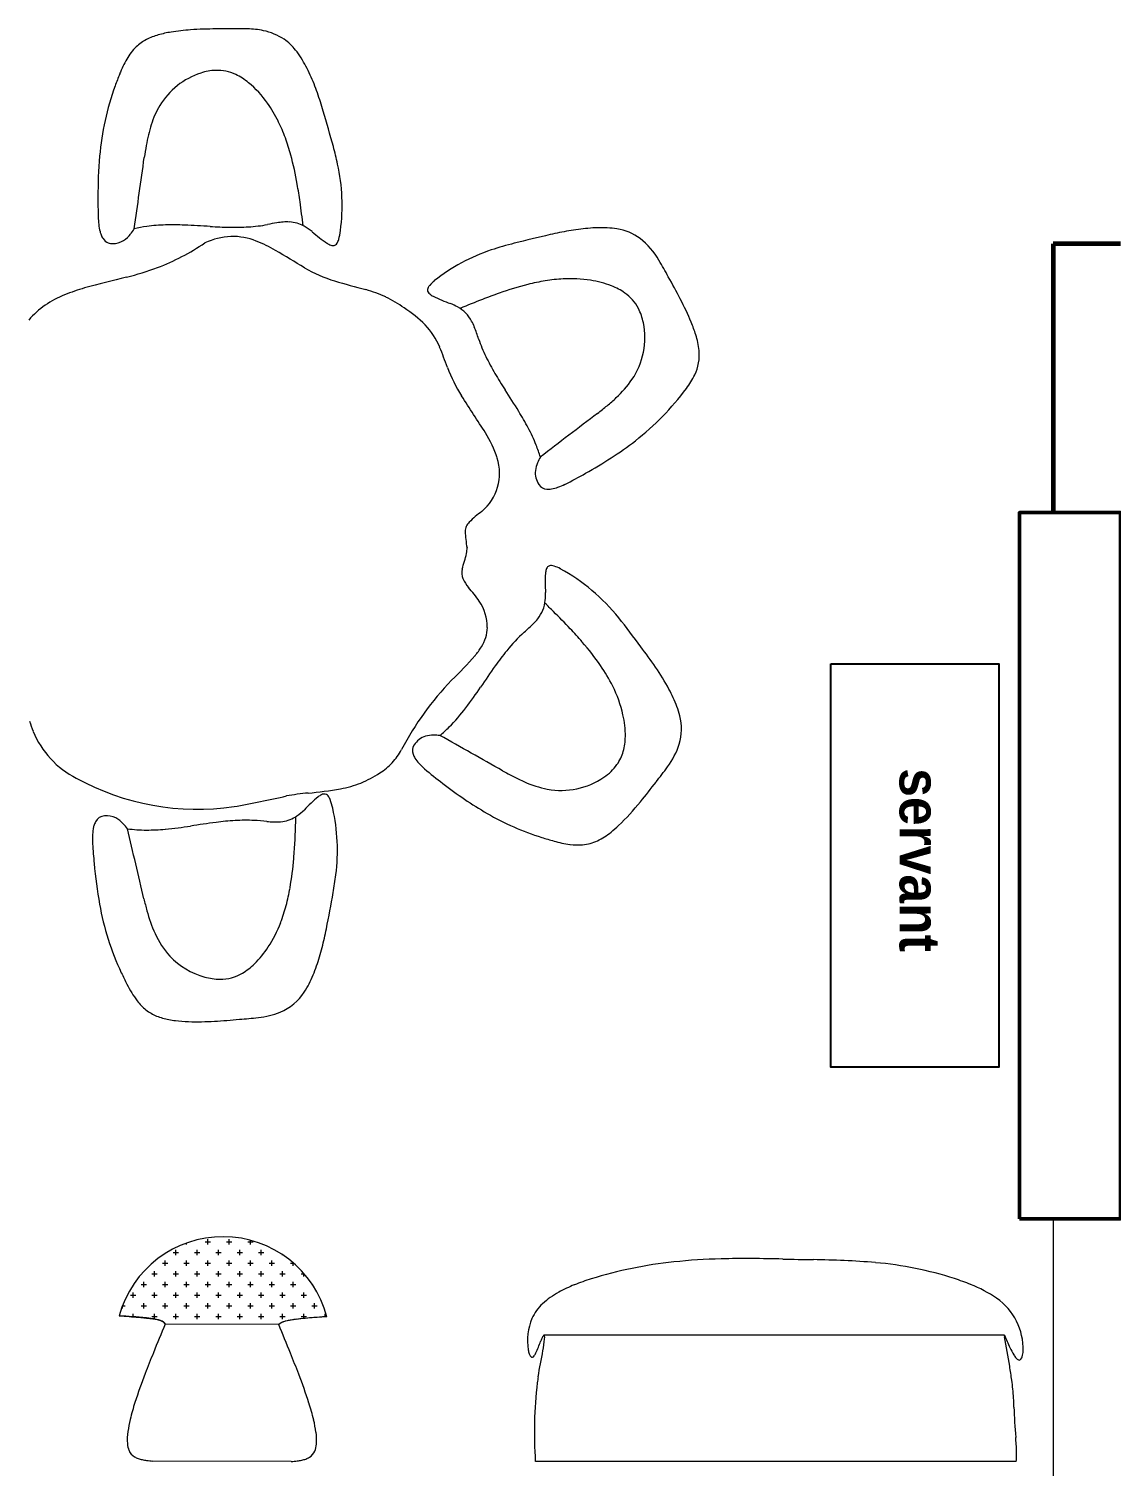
# Model space of a CAD drawing. Extents: x 3270 to 6851, y -140 to 2884.
# Drawn here: x 4248.8 to 4570.7, y 849.1 to 1276.7 of the extents above; entities that cross this region are included whole.
import ezdxf

# ---------------------------------------------------------------- set-up
doc = ezdxf.new("R2010")
doc.units = 0
doc.header["$LTSCALE"] = 20
doc.layers.get('0').update_dxf_attribs({"linetype": 'CONTINUOUS', "lineweight": 15})
for name, color, linetype, lineweight in [('CAMLAR', 40, 'CONTINUOUS', 9), ('DUVAR', 7, 'CONTINUOUS', 60), ('ELEKTRIK', 50, 'CONTINUOUS', 13), ('KOLON', 7, 'CONTINUOUS', 50), ('Ö-MOBİLYA', 31, 'CONTINUOUS', 18)]:
    doc.layers.add(name, color=color, linetype=linetype, lineweight=lineweight)
doc.layers.add('ö-korkuluk', color=7, linetype='CONTINUOUS', lineweight=18, true_color=0x666d5f)
doc.styles.add('style1', font='', dxfattribs={"width": 5, "height": 5})
doc.styles.get('style1').set_extended_font_data('Arial Black')

# ---------------------------------------------------------------- blocks, each defined once
blk = doc.blocks.new('wefrsarf')
at = {"layer": 'Ö-MOBİLYA'}
for p, q in [((19476.61, 2321.54), (19476.61, 2321.94)), ((19482.17, 2322.34), (19483.76, 2322.34)), ((19482.96, 2321.54), (19482.96, 2323.13)), ((19488.52, 2322.34), (19490.11, 2322.34)), ((19489.31, 2321.54), (19489.31, 2323.13)), ((19494.87, 2322.34), (19496.46, 2322.34)), ((19495.66, 2321.54), (19495.66, 2322.76)), ((19472.65, 2319.16), (19474.23, 2319.16)), ((19473.44, 2318.37), (19473.44, 2319.96)), ((19479, 2319.16), (19480.58, 2319.16)), ((19479.79, 2318.37), (19479.79, 2319.96)), ((19485.35, 2319.16), (19486.93, 2319.16)), ((19486.14, 2318.37), (19486.14, 2319.96)), ((19491.7, 2319.16), (19493.28, 2319.16)), ((19492.49, 2318.37), (19492.49, 2319.96)), ((19498.05, 2319.16), (19499.63, 2319.16)), ((19498.84, 2318.37), (19498.84, 2319.96)), ((19505.19, 2318.37), (19505.19, 2318.47)), ((19467.09, 2312.02), (19467.09, 2313.61)), ((19469.47, 2315.99), (19471.06, 2315.99)), ((19470.26, 2315.19), (19470.26, 2316.78)), ((19473.44, 2312.02), (19473.44, 2313.61)), ((19475.82, 2315.99), (19477.41, 2315.99)), ((19476.61, 2315.19), (19476.61, 2316.78)), ((19479.79, 2312.02), (19479.79, 2313.61)), ((19482.17, 2315.99), (19483.76, 2315.99)), ((19482.96, 2315.19), (19482.96, 2316.78)), ((19486.14, 2312.02), (19486.14, 2313.61)), ((19488.52, 2315.99), (19490.11, 2315.99)), ((19489.31, 2315.19), (19489.31, 2316.78)), ((19492.49, 2312.02), (19492.49, 2313.61)), ((19494.87, 2315.99), (19496.46, 2315.99)), ((19495.66, 2315.19), (19495.66, 2316.78)), ((19498.84, 2312.02), (19498.84, 2313.61)), ((19501.22, 2315.99), (19502.81, 2315.99)), ((19502.01, 2315.19), (19502.01, 2316.78)), ((19505.19, 2312.02), (19505.19, 2313.61)), ((19507.57, 2315.99), (19508.44, 2315.99)), ((19508.36, 2315.19), (19508.36, 2316.05)), ((19463.12, 2309.64), (19464.71, 2309.64)), ((19463.91, 2308.84), (19463.91, 2310.43)), ((19466.3, 2312.81), (19467.88, 2312.81)), ((19469.47, 2309.64), (19471.06, 2309.64)), ((19470.26, 2308.84), (19470.26, 2310.43)), ((19472.65, 2312.81), (19474.23, 2312.81)), ((19475.82, 2309.64), (19477.41, 2309.64)), ((19476.61, 2308.84), (19476.61, 2310.43)), ((19479, 2312.81), (19480.58, 2312.81)), ((19482.17, 2309.64), (19483.76, 2309.64)), ((19482.96, 2308.84), (19482.96, 2310.43)), ((19485.35, 2312.81), (19486.93, 2312.81)), ((19488.52, 2309.64), (19490.11, 2309.64)), ((19489.31, 2308.84), (19489.31, 2310.43)), ((19491.7, 2312.81), (19493.28, 2312.81)), ((19494.87, 2309.64), (19496.46, 2309.64)), ((19495.66, 2308.84), (19495.66, 2310.43)), ((19498.05, 2312.81), (19499.63, 2312.81)), ((19501.22, 2309.64), (19502.81, 2309.64)), ((19502.01, 2308.84), (19502.01, 2310.43)), ((19504.4, 2312.81), (19505.98, 2312.81)), ((19507.57, 2309.64), (19509.16, 2309.64)), ((19508.36, 2308.84), (19508.36, 2310.43)), ((19510.75, 2312.81), (19511.62, 2312.81)), ((19511.54, 2312.02), (19511.54, 2312.9)), ((19513.92, 2309.64), (19514.04, 2309.64)), ((19459.95, 2306.46), (19461.53, 2306.46)), ((19460.74, 2305.67), (19460.74, 2307.26)), ((19466.3, 2306.46), (19467.88, 2306.46)), ((19467.09, 2305.67), (19467.09, 2307.26)), ((19472.65, 2306.46), (19474.23, 2306.46)), ((19473.44, 2305.67), (19473.44, 2307.26)), ((19479, 2306.46), (19480.58, 2306.46)), ((19479.79, 2305.67), (19479.79, 2307.26)), ((19485.35, 2306.46), (19486.93, 2306.46)), ((19486.14, 2305.67), (19486.14, 2307.26)), ((19491.7, 2306.46), (19493.28, 2306.46)), ((19492.49, 2305.67), (19492.49, 2307.26)), ((19498.05, 2306.46), (19499.63, 2306.46)), ((19498.84, 2305.67), (19498.84, 2307.26)), ((19504.4, 2306.46), (19505.98, 2306.46)), ((19505.19, 2305.67), (19505.19, 2307.26)), ((19510.75, 2306.46), (19512.33, 2306.46)), ((19511.54, 2305.67), (19511.54, 2307.26)), ((19457.56, 2302.49), (19457.56, 2303.28)), ((19457.57, 2303.29), (19458.36, 2303.29)), ((19460.74, 2300.03), (19460.74, 2300.91)), ((19463.12, 2303.29), (19464.71, 2303.29)), ((19463.91, 2302.49), (19463.91, 2304.08)), ((19467.09, 2299.33), (19467.09, 2300.91)), ((19469.47, 2303.29), (19471.06, 2303.29)), ((19470.26, 2302.49), (19470.26, 2304.08)), ((19473.44, 2299.32), (19473.44, 2300.91)), ((19475.82, 2303.29), (19477.41, 2303.29)), ((19476.61, 2302.49), (19476.61, 2304.08)), ((19479.79, 2299.32), (19479.79, 2300.91)), ((19482.17, 2303.29), (19483.76, 2303.29)), ((19482.96, 2302.49), (19482.96, 2304.08)), ((19486.14, 2299.32), (19486.14, 2300.91)), ((19488.52, 2303.29), (19490.11, 2303.29)), ((19489.31, 2302.49), (19489.31, 2304.08)), ((19492.49, 2299.32), (19492.49, 2300.91)), ((19494.87, 2303.29), (19496.46, 2303.29)), ((19495.66, 2302.49), (19495.66, 2304.08)), ((19498.84, 2299.32), (19498.84, 2300.91)), ((19501.22, 2303.29), (19502.81, 2303.29)), ((19502.01, 2302.49), (19502.01, 2304.08)), ((19505.19, 2299.32), (19505.19, 2300.91)), ((19507.57, 2303.29), (19509.16, 2303.29)), ((19508.36, 2302.49), (19508.36, 2304.08)), ((19511.54, 2299.51), (19511.54, 2300.91)), ((19513.92, 2303.29), (19515.51, 2303.29)), ((19514.71, 2302.49), (19514.71, 2304.08)), ((19517.89, 2300.01), (19517.89, 2300.91)), ((19459.95, 2300.11), (19461.53, 2300.11)), ((19466.3, 2300.11), (19467.88, 2300.11)), ((19504.04, 2297.72, 33.61), (19470.27, 2297.87, 32.32)), ((19504.04, 2297.72), (19470.27, 2297.87)), ((19504.04, 2297.72), (19470.27, 2297.87)), ((19472.65, 2300.11), (19474.23, 2300.11)), ((19479, 2300.11), (19480.58, 2300.11)), ((19485.35, 2300.11), (19486.93, 2300.11)), ((19491.7, 2300.11), (19493.28, 2300.11)), ((19498.05, 2300.11), (19499.63, 2300.11)), ((19502.01, 2297.72), (19502.01, 2297.73)), ((19504.4, 2300.11), (19505.98, 2300.11)), ((19510.75, 2300.11), (19512.33, 2300.11)), ((19517.1, 2300.11), (19518.36, 2300.11)), ((19507.73, 2256.94), (19466.57, 2257.1))]:
    blk.add_line(p, q, dxfattribs=at)
for centre, radius, start, end in [((19487.45, 2291.83, 97.96), 32, 14.865, 164.6094), ((19487.45, 2291.83), 32, 14.865, 164.6094), ((19487.45, 2291.83), 32, 14.865, 164.6094), ((19416.68, 1712.8), 588.88, 85.72734, 86.11404), ((19416.68, 1712.8), 588.88, 85.72734, 86.11404), ((19449.22, 2149.2), 151.27, 84.7209, 85.7016), ((19447.77, 2130.63), 169.89, 85.0814, 85.6825), ((19454.92, 2212.94), 87.27, 83.652, 85.1275), ((19455.99, 2223.33), 76.83, 83.1114, 84.6624), ((19459.33, 2251.94), 48.02, 81.6331, 83.7399), ((19460.18, 2258.21), 41.7, 80.8545, 83.0799), ((19462.12, 2270.91), 28.85, 79.7545, 81.6245), ((20481.21, 1878.41), 1094.51, 157.46532, 157.94895), ((19463.43, 2278.47), 21.17, 77.4937, 80.8074), ((19464.05, 2281.56), 18.03, 77.3105, 79.7762), ((19465.62, 2288.49), 10.93, 74.0392, 77.3418), ((19465.62, 2288.49), 10.93, 74.0392, 77.3418), ((19466.85, 2292.78), 6.46, 69.6113, 74.0821), ((19466.85, 2292.78), 6.46, 69.6113, 74.0821), ((19467.78, 2295.28), 3.79, 63.6255, 69.6613), ((19467.78, 2295.28), 3.79, 63.6255, 69.6613), ((19468.45, 2296.62), 2.29, 55.7654, 63.6573), ((19468.45, 2296.62), 2.29, 55.7654, 63.6573), ((19468.97, 2297.37), 1.38, 28.8739, 56.273), ((19468.99, 2297.39), 1.35, 32.4974, 56.5012), ((19468.03, 2296.8), 2.48, 25.6787, 32.0488), ((19468.33, 2296.96), 2.14, 25.3415, 30.2195), ((19507.42, 2293.89), 5.11, 128.9227, 131.5188), ((19507.93, 2293.29), 5.9, 129.0971, 131.3444), ((18493.09, 1878.25), 1094.51, 22.05105, 22.53468), ((19506.35, 2295.28), 3.35, 112.1653, 129.593), ((19506.31, 2295.34), 3.29, 120.6383, 129.6852), ((19506.56, 2294.85), 3.83, 112.6975, 120.1982), ((19507.55, 2292.43), 6.45, 106.5664, 112.4734), ((19507.55, 2292.43), 6.45, 106.5664, 112.4734), ((19509.15, 2286.97), 12.13, 102.2297, 106.4401), ((19509.15, 2286.97), 12.13, 102.2297, 106.4401), ((19511.43, 2276.29), 23.05, 99.222, 102.1563), ((19511.43, 2276.29), 23.05, 99.222, 102.1563), ((19514.51, 2257.09), 42.51, 97.1116, 99.1758), ((19514.51, 2257.09), 42.51, 97.1116, 99.1758), ((19519.05, 2220.06), 79.81, 95.1198, 97.0526), ((19519.05, 2220.06), 79.81, 95.1198, 97.0526), ((19527.37, 2127.74), 172.51, 94.2831, 95.1363), ((19527.37, 2127.74), 172.51, 94.2831, 95.1363), ((19563.22, 1645.51), 656.07, 93.91861, 94.25962), ((19563.22, 1645.51), 656.07, 93.91861, 94.25962), ((19807.32, 2151.7), 367.31, 157.9951, 159.0338), ((19166.99, 2151.54), 367.31, 20.9662, 22.0049), ((19610.22, 2226.73), 156.42, 158.8654, 162.2021), ((19364.08, 2226.57), 156.42, 17.7979, 21.1346), ((19530.13, 2252.49), 72.29, 162.2345, 166.3799), ((19444.18, 2252.33), 72.29, 13.6201, 17.7655), ((19496.47, 2260.66), 37.65, 166.4035, 172.0515), ((19477.83, 2260.5), 37.65, 7.9485, 13.5965), ((19474.94, 2263.48), 15.94, 171.3845, 184.3025), ((19465.88, 2262.8), 6.86, 184.3165, 201.8488), ((19508.42, 2262.64), 6.86, 338.1512, 355.6835), ((19499.37, 2263.32), 15.94, 355.6975, 8.6155), ((19463.11, 2261.74), 3.89, 202.6383, 239.7348), ((19464.12, 2263.34), 5.78, 239.0542, 250.7889), ((19465.36, 2266.72), 9.38, 250.4749, 258.1683), ((19466.99, 2274.15), 16.99, 257.9035, 262.3932), ((19508.95, 2266.56), 9.38, 281.8317, 289.5251), ((19510.18, 2263.18), 5.78, 289.2111, 300.9458), ((19511.19, 2261.59), 3.89, 300.2652, 337.3617), ((19471.9, 2311.04), 54.2, 262.4171, 264.3637), ((19502.41, 2310.88), 54.2, 275.6363, 277.5829), ((19507.31, 2273.99), 16.99, 277.6068, 282.0965)]:
    blk.add_arc(centre, radius, start, end, dxfattribs=at)
for points in [[(19456.59, 2300.32, 97.96), (19462.29, 2299.9, 86.77), (19470.27, 2297.87, 32.32)], [(19518.38, 2300.04, 97.96), (19512.69, 2299.62, 86.77), (19504.04, 2297.72, 33.61)]]:
    blk.add_spline(points, degree=3, dxfattribs=at)

msp = doc.modelspace()

# ---------------------------------------------------------------- linework, layer by layer
msp.add_line((4553.38, 922.74), (4553.38, 242.74))
at = {"layer": 'DUVAR', "ltscale": 25}
for p, q in [((4553.38, 1212.74), (4553.38, 1132.74)), ((4573.38, 1212.74), (4553.38, 1212.74))]:
    msp.add_line(p, q, dxfattribs=at)
at = {"layer": 'ELEKTRIK', "color": 2, "linetype": 'ByBlock', "lineweight": -2}
msp.add_lwpolyline([(4487.28, 1087.81), (4537.28, 1087.81), (4537.28, 967.81), (4487.28, 967.81), (4487.28, 1087.81)], dxfattribs=at)
at = {"layer": 'KOLON'}
msp.add_lwpolyline([(4543.38, 922.74), (4573.38, 922.74), (4573.38, 1132.74), (4543.38, 1132.74), (4543.38, 922.74)], dxfattribs=at)
at = {"layer": 'Ö-MOBİLYA'}
for p, q in [((4538.91, 888.08), (4402.05, 888.08)), ((4542.45, 850.53), (4399.43, 850.53))]:
    msp.add_line(p, q, dxfattribs=at)
for centre, radius, start, end in [((4292.62, 1256.11), 19.46, 105.8805, 117.0617), ((4296.23, 1243.61), 32.47, 99.0531, 105.9711), ((4301.45, 1210.91), 65.58, 93.9532, 99.0636), ((4304.21, 1176.94), 99.66, 92.0062, 94.1887), ((4307.79, 1049.93), 226.72, 89.8942, 91.7867), ((4310.72, 1112.39), 164.28, 88.9088, 90.8755), ((4313.31, 1251.22), 25.42, 78.0536, 88.7895), ((4314.82, 1258.42), 18.07, 56.7753, 78.0074), ((4292.67, 1259.24), 16.96, 134.5953, 150.4409), ((4289.69, 1261.85), 13.01, 117.0724, 133.2958), ((4316.12, 1260.96), 15.23, 37.9237, 55.6503), ((4309.19, 1255.21), 24.24, 31.7957, 38.5667), ((4307.12, 1250.95), 33.62, 150.2885, 158.5657), ((4292.69, 1244.97), 43.66, 24.2616, 31.8125), ((4365.14, 1227.34), 96.25, 158.1071, 160.3795), ((4306.99, 1242.11), 22.52, 108.2604, 148.6839), ((4305.03, 1247.74), 16.56, 92.2359, 107.938), ((4304.83, 1251.59), 12.7, 64.3022, 91.9917), ((4302.4, 1246.31), 18.51, 50.6277, 64.6125), ((4274.62, 1236.61), 63.57, 19.2646, 24.432), ((4350.74, 1231.91), 81.16, 160.005, 175.155), ((4294.47, 1236.81), 30.89, 34.9745, 50.4436), ((4231.75, 1221.38), 109.06, 16.4036, 19.3902), ((4311.46, 1239.86), 27.52, 149.5362, 162.5182), ((4287.83, 1231.78), 39.22, 26.2168, 35.4302), ((4280.08, 1227.9), 47.88, 19.8961, 26.2929), ((3697, 1064.5), 666.35, 15.41577, 16.3584), ((4330.11, 1233.99), 47.07, 162.5161, 170.2137), ((4265.98, 1222.7), 62.91, 15.1176, 19.9779), ((4386.34, 1223.58), 104.25, 169.8313, 171.8371), ((4238.29, 1214.24), 104.72, 12.2377, 15.1635), ((4408.72, 1226.97), 139.35, 175.1441, 180.1643), ((-549.93, 1908.33), 4879.29, 351.85675, 352.10812), ((4233.45, 1213.93), 96.6, 9.8397, 15.1087), ((4285.38, 1224.15), 56.61, 352.3634, 12.5358), ((4179.47, 1204.05), 151.47, 8.0128, 10.0307), ((4396.67, 1225.26), 127.3, 179.4084, 182.0294), ((4018.77, 1181.6), 313.74, 6.6806, 7.9821), ((4301.05, 1221.92), 31.63, 182.1228, 186.3238), ((4337.92, 1126.26), 93.94, 99.3984, 101.1377), ((4326.26, 1196.44), 22.81, 94.534, 99.279), ((4325.55, 1205.42), 13.79, 86.6879, 94.522), ((4325.8, 1209.2), 10.01, 61.0578, 86.9076), ((4284.84, 1220.08), 15.31, 186.1635, 194.1492), ((4278.58, 1218.56), 8.87, 194.4841, 200.7477), ((4275.38, 1217.28), 5.42, 200.1613, 214.1545), ((4273.58, 1215.99), 3.21, 213.0055, 248.8316), ((4272.91, 1220.1), 7.62, 302.5199, 323.9407), ((4256.91, 1232.27), 27.71, 323.0804, 327.0451), ((4290.04, 1173.43), 44.87, 97.9045, 102.7189), ((4290.83, 1165.25), 53.08, 91.4485, 97.5341), ((4291.58, 1126.38), 91.95, 87.7737, 91.3057), ((4276.84, 790.47), 428.18, 86.5309, 87.549), ((4310.06, 1193.55), 21.37, 93.0235, 114.5726), ((4311.36, 1363.55), 145.94, 266.62, 268.8606), ((4309.99, 1286.32), 68.69, 268.7175, 273.4591), ((4309.36, 1196.05), 18.84, 67.8873, 91.3003), ((4311.46, 1263.35), 45.68, 273.3619, 280.4936), ((4320.75, 1200.72), 19.87, 51.7176, 60.1435), ((4359.97, 1246.26), 40.26, 228.0579, 236.0354), ((4323.97, 1218.81), 17.65, 344.2447, 352.9168), ((4553.98, 566.22), 666.35, 103.0234, 103.96604), ((4428.31, 1109.15), 109.06, 99.9916, 102.9782), ((4420.56, 1153.97), 63.57, 94.9499, 100.1172), ((4418.97, 1173.82), 43.66, 87.5693, 95.1202), ((4419.8, 1193.22), 24.24, 80.8151, 87.5861), ((4421.48, 1202.3), 15.02, 52.7348, 81.6009), ((4417.43, 1197.12), 21.59, 29.6344, 52.4917), ((4273.73, 1216.66), 3.89, 250.4266, 269.7234), ((4273.69, 1219.23), 6.46, 270.1341, 300.7769), ((4261.01, 1272.65), 71.93, 291.2552, 303.9477), ((4301.31, 1175.1), 41.29, 59.5902, 68.4768), ((3891.62, 481.96), 846.45, 58.74633, 59.4228), ((4340.48, 1217.36), 5.39, 236.2364, 249.3194), ((4339.39, 1214.48), 2.31, 249.2622, 265.5935), ((4339.33, 1213.37), 1.2, 264.7258, 305.6458), ((4338.98, 1213.77), 1.74, 307.2232, 328.6014), ((4336.12, 1215.44), 5.05, 329.3669, 343.5634), ((4404.03, 1157.99), 55.77, 108.533, 128.3178), ((4415.2, 1124.68), 90.9, 104.0319, 108.5371), ((4294.6, 1124.49), 164.28, 28.5063, 30.473), ((4363.23, 846.6), 366.28, 103.4744, 105.4882), ((4255.13, 1293.56), 93.57, 284.0741, 289.971), ((4352.14, 1242.22), 42.41, 239.759, 253.03), ((4433.89, 1522.75), 334.61, 253.6614, 255.3065), ((4376.36, 1193.13), 11.03, 128.7556, 139.1306), ((4412.67, 1139.62), 62.91, 99.4039, 104.2642), ((4410.28, 1154.46), 47.88, 93.0889, 99.4857), ((4409.88, 1163.95), 38.38, 81.0946, 93.2471), ((4411.46, 1172.95), 29.24, 68.6842, 81.4309), ((4241.61, 1091.29), 226.72, 27.5951, 29.4876), ((4269.19, 1172.38), 26.96, 111.1456, 139.1214), ((4283.02, 1138.98), 63.11, 106.1964, 111.9184), ((4337.95, 1160.22), 40.41, 65.1525, 74.0973), ((4368.56, 1198.96), 1.2, 173.736, 214.656), ((4369.08, 1198.85), 1.74, 150.7804, 172.1586), ((4371.02, 1197.81), 3.94, 139.6976, 151.2949), ((4369.49, 1199.56), 2.31, 213.7883, 230.1196), ((4371.47, 1201.92), 5.39, 230.0625, 243.1454), ((4438.87, 1055.09), 151.47, 109.3511, 111.369), ((4420.99, 1106.98), 96.6, 104.2732, 109.5421), ((4415.38, 1182.94), 18.51, 54.7693, 68.7541), ((4418.79, 1187.65), 12.7, 27.3901, 55.0796), ((4336.41, 1159.33), 41.87, 55.0158, 63.7552), ((4337.91, 1159.46), 40.93, 45.3233, 56.6318), ((4387.09, 1233.09), 40.26, 243.3464, 251.3239), ((4365.95, 1175.01), 21.57, 61.255, 67.5279), ((4371.39, 1184.93), 10.26, 27.6055, 61.215), ((4498.15, 904.05), 313.74, 111.3997, 112.7012), ((4415.33, 1185.94), 16.56, 11.4438, 27.1459), ((4366.09, 1156.44), 86.22, 22.4461, 27.5457), ((4365.42, 1181.55), 17.13, 22.0861, 28.3909), ((4409.57, 1184.87), 22.42, 326.0408, 11.1971), ((4405.48, 1172.69), 43.61, 17.2964, 22.4742), ((4352.07, 1174.35), 20.39, 21.9408, 44.195), ((4320.48, 1164.25), 65.27, 17.9892, 21.3228), ((4425.78, 1199.2), 45.68, 198.8882, 206.0199), ((4425.37, 1178.7), 22.84, 5.6523, 17.7251), ((4237.32, 1127.05), 144.5, 19.7818, 22.3356), ((4434.97, 1179.54), 13.21, 333.9879, 6.1326), ((4417.86, 1192.84), 47.66, 200.7442, 212.17), ((4446.51, 1209.19), 68.69, 205.9227, 210.6643), ((4513.14, 1248.27), 145.94, 210.5212, 212.7618), ((4401.64, 1190.61), 32.21, 312.729, 325.4463), ((4424.78, 1184.32), 24.46, 323.1163, 334.3831), ((-658.23, -2081.03), 5992.62, 32.70026, 32.825506), ((4030.71, 937.03), 428.18, 31.8328, 32.8509), ((4377.23, 1220.1), 83.97, 308.2118, 323.0598), ((4354.39, 1244.94), 104.25, 307.5447, 309.5505), ((4384.69, 1208.25), 56.67, 309.5424, 313.2103), ((4316.18, 1114.67), 91.95, 28.0761, 31.6081), ((7372.93, -2720.43), 4879.29, 127.27369, 127.52506), ((4357.6, 1139.39), 31.94, 17.5088, 32.2772), ((4350.42, 1133.09), 53.08, 21.8477, 27.9333), ((4357.93, 1136.41), 44.87, 16.6629, 21.4773), ((4358.27, 1246.66), 116.58, 298.7713, 307.4576), ((4374.13, 1144.4), 14.67, 309.6002, 18.2491), ((4407.74, 1144.15), 8.38, 156.1018, 172.2776), ((4425.46, 1136.41), 27.71, 152.3367, 156.3014), ((4405.71, 1144.62), 6.3, 173.9607, 213.894), ((4364.33, 1230.25), 99.31, 296.2295, 300.2674), ((4403.08, 1142.92), 3.18, 214.9201, 266.6097), ((4403.34, 1145.15), 5.42, 265.2273, 279.2205), ((4402.52, 1150.3), 10.63, 279.1544, 289.969), ((4398.75, 1160.94), 21.92, 289.7329, 295.5884), ((4405.66, 1103.46), 37.02, 126.8024, 134.3665), ((4383.4, 1126.41), 5.05, 136.0037, 153.7932), ((4382.35, 1127.09), 3.81, 155.9255, 178.2958), ((4411.43, 1128.52), 32.91, 182.3014, 190.8926), ((4314.5, 1136.33), 66.36, 342.0992, 346.3229), ((4371.84, 1122.02), 7.28, 349.0945, 2.2508), ((4382.22, 1114.9), 4.69, 167.1976, 202.3864), ((4404.87, 1115.17), 2.31, 147.0013, 163.3326), ((4403.95, 1115.79), 1.2, 106.949, 147.869), ((4404.06, 1115.27), 1.74, 83.9934, 105.3716), ((4403.87, 1113.08), 3.94, 72.9106, 84.5079), ((4401.68, 1106.33), 11.03, 61.9686, 72.3436), ((4379.63, 1066.1), 56.9, 38.4059, 61.4089), ((4387.92, 1117.5), 10.94, 203.6319, 219.9801), ((4442.62, 1112.21), 40.26, 176.5594, 184.5369), ((4407.82, 1114.29), 5.39, 163.2755, 176.3584), ((4345.9, 1080.61), 44.98, 34.9542, 41.5955), ((4380.92, 1108.75), 21.57, 354.468, 0.7409), ((4371.04, 1098.51), 14.11, 0.3974, 33.8962), ((4392.18, 1107.67), 10.26, 320.8186, 354.428), ((4184, 880.46), 313.74, 45.2632, 45.9142), ((4265.75, 962.03), 198.25, 43.3952, 45.4526), ((4353.11, 1146.3), 65.27, 311.2022, 314.5358), ((4386.71, 1111.82), 17.13, 315.2992, 321.6039), ((4263.59, 972.02), 206.29, 35.8634, 38.8616), ((4373.78, 1098.93), 11.38, 327.5308, 358.3722), ((4429.07, 1060.95), 48.99, 132.2986, 141.1624), ((4324.04, 1017.23), 117.97, 40.775, 43.3637), ((4364.88, 1104.08), 21.66, 320.1703, 328.6553), ((4455.8, 1039.03), 83.56, 140.9489, 144.8521), ((4354.13, 1042.7), 78.54, 34.5597, 41.0433), ((4287.43, 984.89), 179.47, 34.5942, 36.9919), ((4297.41, 1163.67), 111.67, 313.6801, 318.8649), ((4694.5, 871.65), 375.1, 144.9368, 146.1), ((4377.19, 1058.63), 50.53, 26.4415, 34.5204), ((4377.43, 1046.95), 70.15, 28.3652, 34.6025), ((4440.34, 1019.75), 91.22, 136.1756, 152.2205), ((4271.18, 1156.09), 134.91, 322.8863, 326.107), ((4388.53, 1064.2), 37.89, 12.8164, 26.5271), ((4400.72, 1059.55), 43.66, 20.7823, 28.3333), ((4334.34, 1108.29), 55.7, 315.1564, 322.8938), ((4418.88, 1066.44), 24.24, 14.0281, 20.7991), ((4278.06, 1079.51), 30.32, 196.8082, 202.9128), ((4342.28, 1100.91), 44.87, 309.8759, 314.6903), ((4398.9, 1066.36), 27.3, 359.5863, 13.2264), ((4427.66, 1068.46), 15.24, 342.6152, 14.6677), ((4275.18, 1077.87), 27.03, 202.0968, 243.0789), ((4368.66, 1060.23), 6.3, 107.1737, 147.107), ((4369.03, 1058.18), 8.38, 89.3148, 105.4906), ((4368.9, 1038.85), 27.71, 85.5497, 89.5144), ((1986.04, -3190.19), 4879.29, 60.48671, 60.73807), ((4409.13, 1066.27), 17.07, 344.5842, 359.6324), ((4339.37, 1073.68), 23.26, 318.8407, 330.6128), ((4366.06, 1061.98), 3.18, 148.1331, 199.8228), ((4368.22, 1062.62), 5.42, 198.4403, 212.4335), ((4413.56, 1065.06), 12.47, 324.4665, 344.5585), ((4420.88, 1070.52), 22.32, 323.1231, 342.7622), ((4343.31, 1071.21), 18.69, 301.8597, 316.5592), ((4372.62, 1065.4), 10.63, 212.3674, 223.182), ((4380.91, 1073.06), 21.92, 222.9459, 228.8014), ((4431.05, 1132.02), 99.31, 229.4425, 233.4804), ((4410.86, 1067.16), 15.89, 304.3932, 323.9407), ((4306.36, 1154.41), 164.28, 321.7193, 323.686), ((4298.93, 1119.14), 74.62, 241.1647, 278.4018), ((4335.45, 1083.45), 33.39, 280.3877, 291.2536), ((4334.52, 1083.42), 33.71, 292.7536, 303.6081), ((4445.9, 1147.07), 120.29, 232.0625, 239.6279), ((4440.63, 1146.94), 104.25, 240.7577, 242.7635), ((4418.86, 1104.63), 56.67, 242.7554, 246.4234), ((4409.32, 1082.1), 32.21, 245.942, 258.6593), ((4407.17, 1072.55), 22.42, 259.2538, 304.4101), ((4254.97, 1190.02), 226.72, 320.8081, 322.7006), ((4257.23, 1345.4), 304.66, 279.9422, 282.9415), ((4341.18, 956.91), 92.91, 95.7546, 99.7379), ((4360.26, 1016.99), 40.26, 129.1554, 137.1329), ((4323.43, 1151.16), 102.16, 274.7326, 280.1716), ((4338.22, 1044.01), 5.39, 115.8715, 128.9544), ((4336.89, 1046.78), 2.31, 99.5973, 115.9286), ((4336.72, 1047.88), 1.2, 59.545, 100.4651), ((4336.41, 1047.45), 1.74, 36.5894, 57.9676), ((4333.71, 1045.53), 5.05, 21.6275, 35.8239), ((4317.08, 1058.8), 19.87, 305.0473, 313.4732), ((4321.92, 1041.08), 17.65, 12.274, 20.9462), ((4283.97, 1032.26), 56.61, 352.655, 12.8275), ((4425.46, 1113.15), 80.68, 239.9718, 252.6023), ((4370.68, 1095.32), 77.19, 313.8493, 321.0087), ((4276.69, 1037.22), 8.87, 164.4432, 170.7068), ((4273.39, 1038.2), 5.42, 151.0363, 165.0295), ((4271.51, 1039.31), 3.24, 93.3567, 152.1191), ((4271.89, 1036.1), 6.46, 64.4139, 95.0567), ((4271.18, 1035.17), 7.62, 41.2501, 62.6709), ((4256.35, 1021.6), 27.71, 38.1457, 42.1105), ((4276.52, 1172.9), 134.91, 275.4823, 278.703), ((4353.65, 668.75), 375.1, 97.5328, 98.696), ((4315.31, 957.76), 83.56, 93.5449, 97.4482), ((4313.4, 990.48), 50.78, 87.2726, 93.6802), ((4310.54, 954.57), 86.79, 84.0054, 86.5155), ((4322.74, 1074.73), 33.99, 264.7033, 267.8971), ((4322.17, 1055.5), 14.75, 267.3867, 278.3755), ((4322.87, 1050.81), 10.01, 278.2832, 304.133), ((4014.6, 1050.52), 313.74, 357.2088, 358.5102), ((4400.72, 1064.39), 34.07, 308.5014, 313.4599), ((4283.06, 1036.27), 15.31, 171.0416, 179.0273), ((4299.37, 1035.9), 31.63, 178.8671, 183.068), ((-469.61, -86.58), 4879.29, 13.08272, 13.33408), ((4283.89, 1081.58), 43.24, 262.3663, 269.8508), ((4283.76, 1100.13), 61.79, 270.0176, 275.2511), ((4176.68, 1042.7), 151.47, 355.1601, 357.1781), ((4430.73, 1127.81), 96.25, 252.2153, 254.4877), ((4414.65, 1069.36), 35.63, 254.263, 262.0723), ((4412.41, 1046.6), 12.68, 274.9228, 295.7261), ((4409.17, 1053.41), 20.22, 295.6377, 309.1508), ((4394.9, 1041.23), 127.3, 183.1615, 185.7824), ((4412.11, 1051.62), 17.71, 262.2904, 274.4836), ((4407.06, 1040.61), 139.35, 185.0265, 190.0468), ((4231.33, 1037.75), 96.6, 350.0822, 355.3511), ((4236.18, 1037.87), 104.72, 350.0274, 352.9531), ((4384.47, 1041.96), 104.25, 193.3537, 195.3595), ((4264.52, 1031.95), 62.91, 345.2129, 350.0732), ((3683.56, 1138.02), 666.35, 348.83243, 349.77506), ((4349.76, 1030.44), 81.16, 190.0359, 205.1858), ((4326.5, 1025.55), 44.01, 194.7476, 204.1439), ((4279.03, 1028.05), 47.88, 338.8979, 345.2947), ((4287.86, 1024.53), 38.38, 326.9036, 339.0561), ((4308.94, 1017.6), 24.73, 203.9658, 222.5933), ((4230.31, 1030.17), 109.06, 345.8006, 348.7873), ((4307.28, 1016.64), 22.87, 223.6384, 254.3542), ((4295.42, 1019.4), 29.24, 314.4932, 327.2399), ((4274.38, 1018.88), 63.57, 340.7589, 345.9263), ((4302.92, 1011.73), 18.51, 300.5783, 314.5631), ((4293.13, 1012.19), 43.66, 333.3783, 340.9293), ((4363.69, 1036.3), 96.25, 204.8113, 207.0837), ((4306.36, 1006.6), 31.69, 206.4734, 216.9816), ((4305.8, 1011.54), 17.56, 254.5373, 269.4755), ((4305.78, 1006.78), 12.8, 269.3639, 300.8266), ((4310.49, 1003.48), 24.24, 326.6242, 333.3951), ((4317.76, 998.53), 15.44, 291.9413, 327.1467), ((4293.47, 997.03), 15.63, 217.3749, 231.0662), ((4291.67, 995.1), 13.01, 231.8951, 248.1185), ((4314.64, 1005.69), 23.25, 276.0011, 292.4863), ((4294.07, 1001.09), 19.46, 248.1291, 259.3103), ((4295.9, 1009.86), 28.41, 258.9741, 262.9068), ((4297.62, 1024.96), 43.61, 263.1054, 268.2833), ((4298.94, 1067.55), 86.22, 268.2551, 273.3548), ((4290.52, 1207.8), 226.72, 273.4041, 275.2966), ((4299.09, 1145.86), 164.28, 274.3153, 276.2821), ((4458.66, 740.98), 169.87, 91.3549, 96.1034), ((4461.83, 633.09), 277.81, 89.5858, 91.4829), ((4459.31, 290.5), 620.4, 88.73779, 89.58165), ((4654.2, 9427.8), 8518.97, 268.781063, 268.842523), ((4453.99, 782.46), 128.13, 95.998, 107.2353), ((4474.33, 500.63), 410.01, 87.6288, 88.9121), ((4483.61, 725.3), 185.15, 84.7552, 87.6228), ((4491.86, 805.77), 104.26, 71.9951, 85.2243), ((4425.62, 865.92), 39.92, 111.4496, 118.7994), ((4436.77, 838.33), 69.67, 107.3233, 111.6855), ((4499.58, 831.04), 77.85, 67.8957, 71.6515), ((4515.11, 867.87), 37.88, 55.4634, 68.7035), ((4417.14, 880.74), 22.84, 118.0804, 132.9313), ((4526.06, 883.96), 18.42, 358.339, 55.1604), ((4410.62, 887.65), 13.34, 132.6402, 156.0373), ((4414.1, 886.44), 17.01, 157.0596, 189.1535), ((4342.85, 907.64), 61.94, 336.3985, 339.8084), ((4414.08, 881.02), 14.11, 152.163, 158.1998), ((4403.12, 886.89), 1.68, 135.7426, 154.8334), ((4363.61, 890.58), 38.75, 349.4576, 354.6488), ((4402.03, 887.94), 0.166, 336.736, 133.266), ((4397.7, 887.43), 4.51, 354.1878, 5.736), ((4577.27, 894.63), 38.95, 189.6794, 190.3428), ((4655.4, 938.5), 126.94, 203.4021, 205.2134), ((4019.57, 792.75), 527.98, 9.3874, 10.3535), ((4404.29, 884.99), 7.1, 190.1797, 200.2415), ((4399.96, 883.34), 2.46, 199.0429, 219.5236), ((4398.52, 882.12), 0.579, 216.6652, 272.9394), ((4398.35, 882.36), 0.846, 283.5716, 328.7657), ((4394.82, 884.98), 5.24, 324.2835, 335.8471), ((1349.75, 1446.5), 3103.44, 349.40228, 349.54796), ((4562.27, 894.48), 23.93, 204.8547, 210.8028), ((4547.77, 885.79), 7.02, 210.4304, 220.3593), ((4543.71, 882.26), 1.65, 218.4334, 246.3781), ((4543.28, 881.39), 0.674, 250.5277, 323.5423), ((4542.13, 882.32), 2.15, 321.8403, 343.233), ((4537.29, 883.75), 7.19, 343.4264, 357.4037), ((4364.78, 850.32), 178, 7.8674, 9.2291), ((4530.09, 859.13), 130.95, 173.4953, 183.7665), ((4460.37, 865.73), 60.93, 170.5537, 172.2372), ((4457.45, 863.17), 84.44, 6.0623, 7.8356), ((4469.16, 865.02), 72.61, 1.3463, 5.5873), ((4675.99, 869.98), 134.28, 181.3879, 185.2517), ((4432.5, 848.64), 110.14, 3.6922, 4.7145), ((4491.96, 852.47), 50.56, 0.1738, 3.6916), ((4511.68, 852.62), 30.84, 356.1178, 0.0198)]:
    msp.add_arc(centre, radius, start, end, dxfattribs=at)

# ---------------------------------------------------------------- block references
at = {"layer": 'ö-korkuluk'}
msp.add_blockref('wefrsarf', (-15180.91, -1406.45), dxfattribs=at)

# ---------------------------------------------------------------- texts
at = {"layer": 'CAMLAR', "style": 'style1', "width": 0.8}
msp.add_text('servant', height=12, rotation=270, dxfattribs=at).set_placement((4507.73, 1056.73))

doc.saveas('drawing.dxf')
